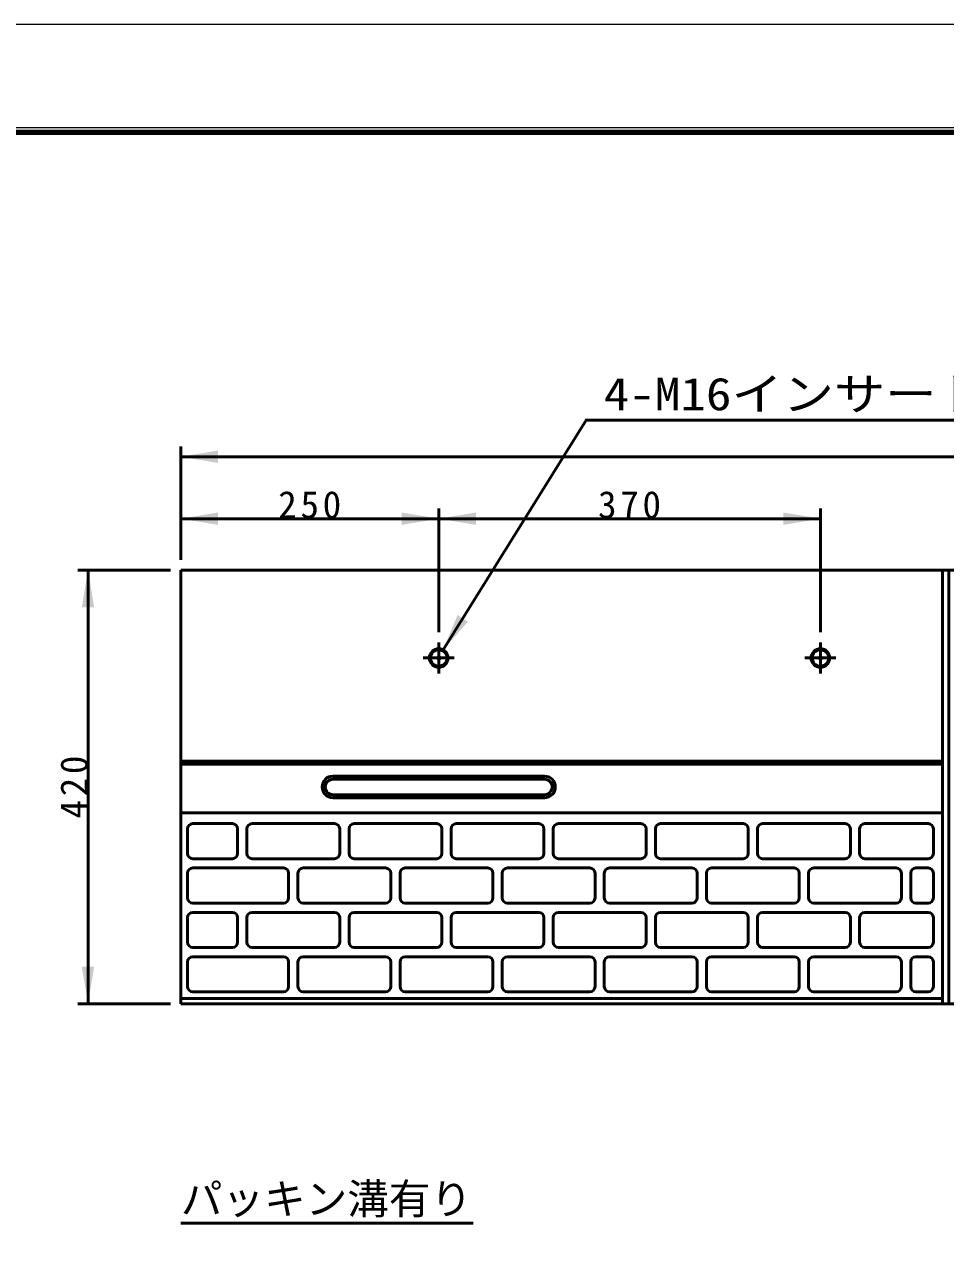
# Model space of a CAD drawing. Units: millimetres, scale not verified. Extents: x -2102 to 2102, y -1485 to 1485.
# Drawn here: x -338 to 555, y 310 to 1485 of the extents above; entities that cross this region are included whole.
import ezdxf
from ezdxf.enums import TextEntityAlignment as Align

# ---------------------------------------------------------------- set-up
doc = ezdxf.new("R2010")
doc.units = ezdxf.units.MM
doc.header["$LTSCALE"] = 5
doc.header["$PDMODE"] = 32
doc.header["$PDSIZE"] = 2.5
doc.linetypes.add('LONG_DASHED_DOTTED', pattern=[15.25, 12, -1.5, 0.25, -1.5])
doc.layers.add('0-0_V-nasSTD', color=7, linetype='Continuous', lineweight=35)
doc.layers.add('0-1_0', color=7, linetype='Continuous', lineweight=50)
doc.styles.add('ＭＳ ゴシック', font='')
doc.styles.get('ＭＳ ゴシック').set_extended_font_data('MS Gothic')

msp = doc.modelspace()

# ---------------------------------------------------------------- linework, layer by layer
at = {"layer": '0-0_V-nasSTD', "lineweight": 18}
for points in [[(-2102.5, -1485), (-2102.5, 1485), (2102.5, 1485), (2102.5, -1485)], [(-2002.5, -1385), (-2002.5, 1385), (2002.5, 1385), (2002.5, -1385)]]:
    msp.add_lwpolyline(points, close=True, dxfattribs=at)
at = {"layer": '0-0_V-nasSTD', "lineweight": 100}
msp.add_lwpolyline([(1997.5, -1380), (1997.5, 1380), (-1997.5, 1380)], dxfattribs=at)
at = {"layer": '0-0_V-nasSTD'}
for points in [[(-186.287, 1065.855), (-150.287, 1059.855), (-150.287, 1071.855)], [(-186.287, 1005.855), (-150.287, 999.855), (-150.287, 1011.855)], [(27.713, 999.855), (27.713, 1011.855), (63.713, 1005.855)], [(63.713, 1005.855), (99.713, 999.855), (99.713, 1011.855)], [(397.713, 999.855), (397.713, 1011.855), (433.713, 1005.855)], [(-282.287, 919.855), (-276.287, 955.855), (-270.287, 919.855)], [(68.023, 878.756), (81.94, 912.495), (87.035, 909.326)], [(68.023, 878.756), (87.035, 909.326), (92.13, 906.157)], [(-282.287, 571.855), (-276.287, 535.855), (-270.287, 571.855)]]:
    msp.add_solid(points, dxfattribs=at)
at = {"layer": '0-1_0'}
for p, q in [((-186.287, 965.855), (-186.287, 1075.855)), ((-186.287, 1065.855), (1813.713, 1065.855)), ((63.713, 895.855), (63.713, 1015.855)), ((433.713, 895.855), (433.713, 1015.855)), ((-196.287, 955.855), (-286.287, 955.855)), ((-276.287, 535.855), (-276.287, 955.855)), ((1813.713, 955.855), (-186.287, 955.855)), ((-186.287, 955.855), (-186.287, 535.855)), ((552.213, 535.855), (552.213, 955.855)), ((552.213, 955.855), (1075.213, 955.855)), ((552.213, 770.855), (-186.287, 770.855)), ((552.213, 767.855), (-186.287, 767.855)), ((166.213, 756.355), (-38.787, 756.355)), ((166.213, 753.355), (-38.787, 753.355)), ((166.213, 738.355), (-38.787, 738.355)), ((166.213, 735.355), (-38.787, 735.355)), ((552.213, 720.855), (-186.287, 720.855)), ((-179.787, 705.355), (-179.787, 681.355)), ((-136.287, 710.355), (-174.787, 710.355)), ((-131.287, 681.355), (-131.287, 705.355)), ((-122.287, 705.355), (-122.287, 681.355)), ((-117.287, 710.355), (-37.287, 710.355)), ((-32.287, 681.355), (-32.287, 705.355)), ((-23.287, 705.355), (-23.287, 681.355)), ((-18.287, 710.355), (61.713, 710.355)), ((66.713, 705.355), (66.713, 681.355)), ((75.713, 705.355), (75.713, 681.355)), ((80.713, 710.355), (160.713, 710.355)), ((165.713, 681.355), (165.713, 705.355)), ((174.713, 705.355), (174.713, 681.355)), ((179.713, 710.355), (259.713, 710.355)), ((264.713, 681.355), (264.713, 705.355)), ((273.713, 681.355), (273.713, 705.355)), ((278.713, 710.355), (358.713, 710.355)), ((363.713, 681.355), (363.713, 705.355)), ((372.713, 705.355), (372.713, 681.355)), ((377.713, 710.355), (457.713, 710.355)), ((462.713, 681.355), (462.713, 705.355)), ((471.713, 705.355), (471.713, 681.355)), ((476.713, 710.355), (538.213, 710.355)), ((543.213, 681.355), (543.213, 705.355)), ((-174.787, 676.355), (-136.287, 676.355)), ((-117.287, 676.355), (-37.287, 676.355)), ((61.713, 676.355), (-18.287, 676.355)), ((80.713, 676.355), (160.713, 676.355)), ((179.713, 676.355), (259.713, 676.355)), ((278.713, 676.355), (358.713, 676.355)), ((377.713, 676.355), (457.713, 676.355)), ((476.713, 676.355), (538.213, 676.355)), ((-179.787, 638.355), (-179.787, 662.355)), ((-174.787, 667.355), (-86.787, 667.355)), ((-81.787, 638.355), (-81.787, 662.355)), ((-72.787, 638.355), (-72.787, 662.355)), ((12.213, 667.355), (-67.787, 667.355)), ((17.213, 638.355), (17.213, 662.355)), ((26.213, 638.355), (26.213, 662.355)), ((31.213, 667.355), (111.213, 667.355)), ((116.213, 638.355), (116.213, 662.355)), ((125.213, 638.355), (125.213, 662.355)), ((210.213, 667.355), (130.213, 667.355)), ((215.213, 638.355), (215.213, 662.355)), ((224.213, 638.355), (224.213, 662.355)), ((229.213, 667.355), (309.213, 667.355)), ((314.213, 662.355), (314.213, 638.355)), ((323.213, 638.355), (323.213, 662.355)), ((328.213, 667.355), (408.213, 667.355)), ((413.213, 638.355), (413.213, 662.355)), ((422.213, 638.355), (422.213, 662.355)), ((427.213, 667.355), (507.213, 667.355)), ((512.213, 638.355), (512.213, 662.355)), ((521.213, 638.355), (521.213, 662.355)), ((526.213, 667.355), (538.213, 667.355)), ((543.213, 638.355), (543.213, 662.355)), ((-174.787, 633.355), (-86.787, 633.355)), ((-136.287, 624.355), (-174.787, 624.355)), ((-117.287, 624.355), (-37.287, 624.355)), ((-67.787, 633.355), (12.213, 633.355)), ((-18.287, 624.355), (61.713, 624.355)), ((31.213, 633.355), (111.213, 633.355)), ((80.713, 624.355), (160.713, 624.355)), ((130.213, 633.355), (210.213, 633.355)), ((179.713, 624.355), (259.713, 624.355)), ((309.213, 633.355), (229.213, 633.355)), ((278.713, 624.355), (358.713, 624.355)), ((328.213, 633.355), (408.213, 633.355)), ((377.713, 624.355), (457.713, 624.355)), ((427.213, 633.355), (507.213, 633.355)), ((476.713, 624.355), (538.213, 624.355)), ((526.213, 633.355), (538.213, 633.355)), ((-179.787, 619.355), (-179.787, 595.355)), ((-131.287, 595.355), (-131.287, 619.355)), ((-122.287, 619.355), (-122.287, 595.355)), ((-32.287, 595.355), (-32.287, 619.355)), ((-23.287, 619.355), (-23.287, 595.355)), ((66.713, 619.355), (66.713, 595.355)), ((75.713, 619.355), (75.713, 595.355)), ((165.713, 595.355), (165.713, 619.355)), ((174.713, 619.355), (174.713, 595.355)), ((264.713, 595.355), (264.713, 619.355)), ((273.713, 595.355), (273.713, 619.355)), ((363.713, 595.355), (363.713, 619.355)), ((372.713, 619.355), (372.713, 595.355)), ((462.713, 595.355), (462.713, 619.355)), ((471.713, 619.355), (471.713, 595.355)), ((543.213, 595.355), (543.213, 619.355)), ((-174.787, 590.355), (-136.287, 590.355)), ((-117.287, 590.355), (-37.287, 590.355)), ((61.713, 590.355), (-18.287, 590.355)), ((80.713, 590.355), (160.713, 590.355)), ((179.713, 590.355), (259.713, 590.355)), ((278.713, 590.355), (358.713, 590.355)), ((377.713, 590.355), (457.713, 590.355)), ((476.713, 590.355), (538.213, 590.355)), ((-179.787, 552.355), (-179.787, 576.355)), ((-174.787, 581.355), (-86.787, 581.355)), ((-81.787, 552.355), (-81.787, 576.355)), ((-72.787, 552.355), (-72.787, 576.355)), ((12.213, 581.355), (-67.787, 581.355)), ((17.213, 552.355), (17.213, 576.355)), ((26.213, 552.355), (26.213, 576.355)), ((31.213, 581.355), (111.213, 581.355)), ((116.213, 552.355), (116.213, 576.355)), ((125.213, 552.355), (125.213, 576.355)), ((210.213, 581.355), (130.213, 581.355)), ((215.213, 552.355), (215.213, 576.355)), ((224.213, 552.355), (224.213, 576.355)), ((229.213, 581.355), (309.213, 581.355)), ((314.213, 576.355), (314.213, 552.355)), ((323.213, 552.355), (323.213, 576.355)), ((328.213, 581.355), (408.213, 581.355)), ((413.213, 552.355), (413.213, 576.355)), ((422.213, 552.355), (422.213, 576.355)), ((427.213, 581.355), (507.213, 581.355)), ((512.213, 552.355), (512.213, 576.355)), ((521.213, 552.355), (521.213, 576.355)), ((526.213, 581.355), (538.213, 581.355)), ((543.213, 552.355), (543.213, 576.355)), ((-186.287, 540.855), (552.213, 540.855)), ((-174.787, 547.355), (-86.787, 547.355)), ((-67.787, 547.355), (12.213, 547.355)), ((31.213, 547.355), (111.213, 547.355)), ((130.213, 547.355), (210.213, 547.355)), ((309.213, 547.355), (229.213, 547.355)), ((328.213, 547.355), (408.213, 547.355)), ((427.213, 547.355), (507.213, 547.355)), ((526.213, 547.355), (538.213, 547.355)), ((-196.287, 535.855), (-286.287, 535.855)), ((-186.287, 535.855), (1813.713, 535.855)), ((558.213, 535.855), (552.213, 535.855)), ((1075.213, 535.855), (552.213, 535.855)), ((-186.287, 323.067), (96.921, 323.067))]:
    msp.add_line(p, q, dxfattribs=at)
at = {"layer": '0-1_0', "linetype": 'LONG_DASHED_DOTTED'}
for p, q in [((63.713, 885.855), (63.713, 855.855)), ((433.713, 885.855), (433.713, 855.855)), ((78.713, 870.855), (48.713, 870.855)), ((448.713, 870.855), (418.713, 870.855))]:
    msp.add_line(p, q, dxfattribs=at)
at = {"layer": '0-1_0'}
for points in [[(68.023, 878.756), (206.484, 1101.396), (586.484, 1101.396)], [(-186.287, 1005.855), (63.713, 1005.855), (433.713, 1005.855)], [(558.213, 535.855), (558.213, 955.855), (552.213, 955.855)]]:
    msp.add_lwpolyline(points, dxfattribs=at)
for centre, radius in [((63.713, 870.855), 9), ((63.713, 870.855), 8), ((433.713, 870.855), 9), ((433.713, 870.855), 8)]:
    msp.add_circle(centre, radius, dxfattribs=at)
for centre, radius, start, end in [((-38.787, 745.855), 10.5, 90, 270), ((-38.787, 745.855), 7.5, 90, 270), ((166.213, 745.855), 10.5, 270, 90), ((166.213, 745.855), 7.5, 270, 90), ((-174.787, 705.355), 5, 90, 180), ((-136.287, 705.355), 5, 0, 90), ((-117.287, 705.355), 5, 90, 180), ((-37.287, 705.355), 5, 0, 90), ((-18.287, 705.355), 5, 90, 180), ((61.713, 705.355), 5, 0, 90), ((80.713, 705.355), 5, 90, 180), ((160.713, 705.355), 5, 0, 90), ((179.713, 705.355), 5, 90, 180), ((259.713, 705.355), 5, 0, 90), ((278.713, 705.355), 5, 90, 180), ((358.713, 705.355), 5, 0, 90), ((377.713, 705.355), 5, 90, 180), ((457.713, 705.355), 5, 0, 90), ((476.713, 705.355), 5, 90, 180), ((538.213, 705.355), 5, 0, 90), ((-174.787, 681.355), 5, 180, 270), ((-136.287, 681.355), 5, 270, 0), ((-117.287, 681.355), 5, 180, 270), ((-37.287, 681.355), 5, 270, 0), ((-18.287, 681.355), 5, 180, 270), ((61.713, 681.355), 5, 270, 0), ((80.713, 681.355), 5, 180, 270), ((160.713, 681.355), 5, 270, 0), ((179.713, 681.355), 5, 180, 270), ((259.713, 681.355), 5, 270, 0), ((278.713, 681.355), 5, 180, 270), ((358.713, 681.355), 5, 270, 0), ((377.713, 681.355), 5, 180, 270), ((457.713, 681.355), 5, 270, 0), ((476.713, 681.355), 5, 180, 270), ((538.213, 681.355), 5, 270, 0), ((-174.787, 662.355), 5, 90, 180), ((-86.787, 662.355), 5, 0, 90), ((-67.787, 662.355), 5, 90, 180), ((12.213, 662.355), 5, 0, 90), ((31.213, 662.355), 5, 90, 180), ((111.213, 662.355), 5, 0, 90), ((130.213, 662.355), 5, 90, 180), ((210.213, 662.355), 5, 0, 90), ((229.213, 662.355), 5, 90, 180), ((309.213, 662.355), 5, 0, 90), ((328.213, 662.355), 5, 90, 180), ((408.213, 662.355), 5, 0, 90), ((427.213, 662.355), 5, 90, 180), ((507.213, 662.355), 5, 0, 90), ((526.213, 662.355), 5, 90, 180), ((538.213, 662.355), 5, 0, 90), ((-174.787, 638.355), 5, 180, 270), ((-86.787, 638.355), 5, 270, 0), ((-67.787, 638.355), 5, 180, 270), ((12.213, 638.355), 5, 270, 0), ((31.213, 638.355), 5, 180, 270), ((111.213, 638.355), 5, 270, 0), ((130.213, 638.355), 5, 180, 270), ((210.213, 638.355), 5, 270, 0), ((229.213, 638.355), 5, 180, 270), ((309.213, 638.355), 5, 270, 0), ((328.213, 638.355), 5, 180, 270), ((408.213, 638.355), 5, 270, 0), ((427.213, 638.355), 5, 180, 270), ((507.213, 638.355), 5, 270, 0), ((526.213, 638.355), 5, 180, 270), ((538.213, 638.355), 5, 270, 0), ((-174.787, 619.355), 5, 90, 180), ((-136.287, 619.355), 5, 0, 90), ((-117.287, 619.355), 5, 90, 180), ((-37.287, 619.355), 5, 0, 90), ((-18.287, 619.355), 5, 90, 180), ((61.713, 619.355), 5, 0, 90), ((80.713, 619.355), 5, 90, 180), ((160.713, 619.355), 5, 0, 90), ((179.713, 619.355), 5, 90, 180), ((259.713, 619.355), 5, 0, 90), ((278.713, 619.355), 5, 90, 180), ((358.713, 619.355), 5, 0, 90), ((377.713, 619.355), 5, 90, 180), ((457.713, 619.355), 5, 0, 90), ((476.713, 619.355), 5, 90, 180), ((538.213, 619.355), 5, 0, 90), ((-174.787, 595.355), 5, 180, 270), ((-136.287, 595.355), 5, 270, 0), ((-117.287, 595.355), 5, 180, 270), ((-37.287, 595.355), 5, 270, 0), ((-18.287, 595.355), 5, 180, 270), ((61.713, 595.355), 5, 270, 0), ((80.713, 595.355), 5, 180, 270), ((160.713, 595.355), 5, 270, 0), ((179.713, 595.355), 5, 180, 270), ((259.713, 595.355), 5, 270, 0), ((278.713, 595.355), 5, 180, 270), ((358.713, 595.355), 5, 270, 0), ((377.713, 595.355), 5, 180, 270), ((457.713, 595.355), 5, 270, 0), ((476.713, 595.355), 5, 180, 270), ((538.213, 595.355), 5, 270, 0), ((-174.787, 576.355), 5, 90, 180), ((-86.787, 576.355), 5, 0, 90), ((-67.787, 576.355), 5, 90, 180), ((12.213, 576.355), 5, 0, 90), ((31.213, 576.355), 5, 90, 180), ((111.213, 576.355), 5, 0, 90), ((130.213, 576.355), 5, 90, 180), ((210.213, 576.355), 5, 0, 90), ((229.213, 576.355), 5, 90, 180), ((309.213, 576.355), 5, 0, 90), ((328.213, 576.355), 5, 90, 180), ((408.213, 576.355), 5, 0, 90), ((427.213, 576.355), 5, 90, 180), ((507.213, 576.355), 5, 0, 90), ((526.213, 576.355), 5, 90, 180), ((538.213, 576.355), 5, 0, 90), ((-174.787, 552.355), 5, 180, 270), ((-86.787, 552.355), 5, 270, 0), ((-67.787, 552.355), 5, 180, 270), ((12.213, 552.355), 5, 270, 0), ((31.213, 552.355), 5, 180, 270), ((111.213, 552.355), 5, 270, 0), ((130.213, 552.355), 5, 180, 270), ((210.213, 552.355), 5, 270, 0), ((229.213, 552.355), 5, 180, 270), ((309.213, 552.355), 5, 270, 0), ((328.213, 552.355), 5, 180, 270), ((408.213, 552.355), 5, 270, 0), ((427.213, 552.355), 5, 180, 270), ((507.213, 552.355), 5, 270, 0), ((526.213, 552.355), 5, 180, 270), ((538.213, 552.355), 5, 270, 0)]:
    msp.add_arc(centre, radius, start, end, dxfattribs=at)
for p in [(63.713, 870.855), (433.713, 870.855)]:
    msp.add_point(p, dxfattribs=at)

# ---------------------------------------------------------------- texts
at = {"layer": '0-0_V-nasSTD', "style": 'ＭＳ ゴシック', "width": 1.15}
msp.add_text('4-M16インサート', height=31.67, dxfattribs=at).set_placement((223.604, 1101.396), align=Align.BOTTOM_LEFT)
at = {"layer": '0-0_V-nasSTD', "style": 'ＭＳ ゴシック'}
msp.add_text('パッキン溝有り', height=29.56, dxfattribs=at).set_placement((-186.287, 323.067), align=Align.BOTTOM_LEFT)
at = {"layer": '0-0_V-nasSTD', "char_height": 26.39, "attachment_point": 7, "style": 'ＭＳ ゴシック'}
for s, insert in [('\\T1.2;250', (-91.887, 1005.855)), ('\\T1.2;370', (218.113, 1005.855))]:
    msp.add_mtext(s, dxfattribs=dict(at, insert=insert))
at = {"layer": '0-0_V-nasSTD', "insert": (-276.287, 715.255), "char_height": 26.39, "attachment_point": 7, "rotation": 90, "style": 'ＭＳ ゴシック'}
msp.add_mtext('\\T1.2;420', dxfattribs=at)

doc.saveas('drawing.dxf')
